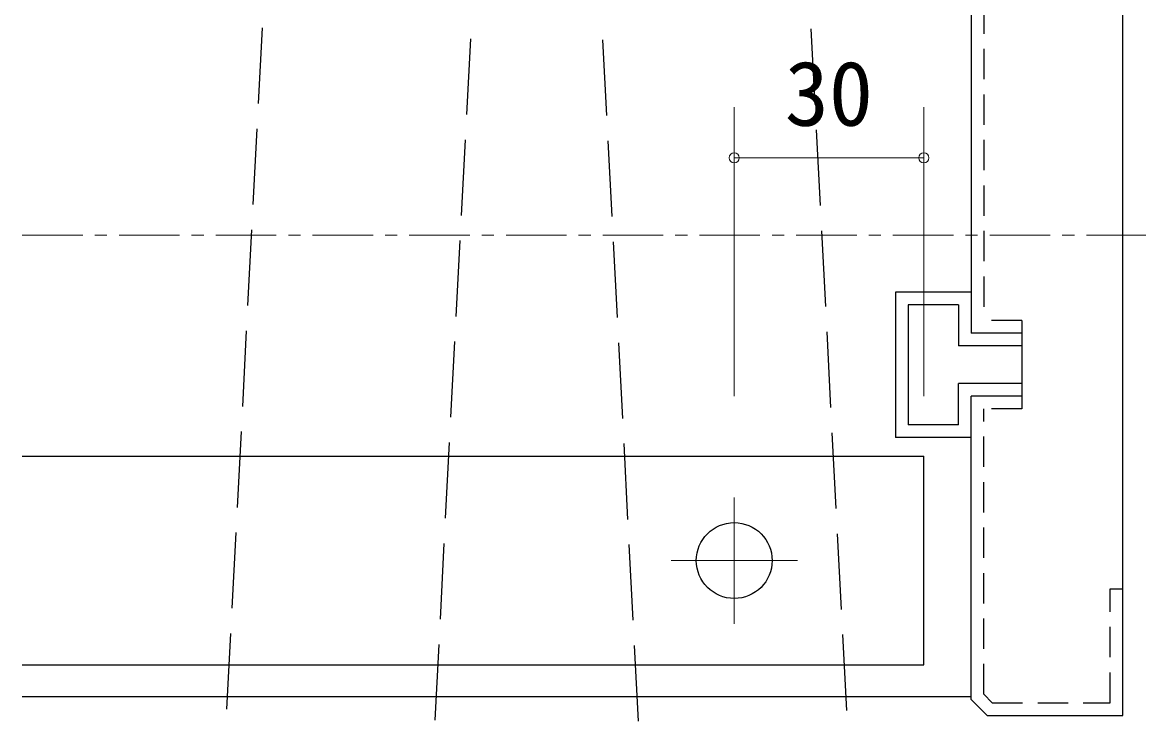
# Model space of a CAD drawing. Units: millimetres at full size; details may follow other scales. Extents: x -800 to 800, y -560 to 560.
# Drawn here: x -158.1 to 18.6, y -265.4 to -154.7 of the extents above; entities that cross this region are included whole.
import ezdxf
from ezdxf.enums import TextEntityAlignment as Align

# ---------------------------------------------------------------- set-up
doc = ezdxf.new("R2010")
doc.units = ezdxf.units.MM
doc.header["$LTSCALE"] = 4
doc.header["$PDMODE"] = 32
doc.header["$PDSIZE"] = 1.6
for name, pattern in [('CHAIN1', [8, 5, -1, 1, -1]), ('DASHED1', [1.8, 1.2, -0.6]), ('DASHED3', [4, 3, -1]), ('USER13', [3.826934, 2.391833, -0.478367, 0.478367, -0.478367])]:
    doc.linetypes.add(name, pattern=pattern)
doc.layers.add('2-0', color=4, linetype='Continuous', lineweight=9)
doc.styles.add('ＭＳ ゴシック', font='')
doc.styles.get('ＭＳ ゴシック').set_extended_font_data('MS Gothic')

msp = doc.modelspace()

# ---------------------------------------------------------------- linework, layer by layer
at = {"layer": '2-0', "color": 7, "linetype": 'DASHED3', "lineweight": 25}
for p, q in [((-115.917, -75.675), (-131.698, -376.808)), ((-37.482, -75.848), (-27.342, -269.332)), ((-82.962, -77.403), (-98.743, -378.535)), ((-70.437, -77.575), (-60.297, -271.06))]:
    msp.add_line(p, q, dxfattribs=at)
at = {"layer": '2-0', "color": 7, "lineweight": 25}
for p, q in [((16.087, -264.38), (16.087, -112.38)), ((-7.912, -114.878), (-7.912, -203.885)), ((-17.911, -199.383), (-17.911, -218.382)), ((-9.912, -199.383), (-17.911, -199.383)), ((-9.912, -199.383), (-9.912, -205.885)), ((0.09, -203.885), (-7.912, -203.885)), ((0.09, -203.885), (0.09, -213.88)), ((0.09, -205.885), (-9.912, -205.885)), ((-9.912, -218.382), (-9.912, -211.88)), ((0.09, -211.88), (-9.912, -211.88)), ((0.09, -213.88), (-7.912, -213.88)), ((-7.912, -261.882), (-7.912, -213.88)), ((-9.912, -218.382), (-17.911, -218.382)), ((-7.912, -220.382), (-19.911, -220.382)), ((-158.059, -223.382), (-15.411, -223.382)), ((-15.409, -256.384), (-15.409, -223.382)), ((-158.059, -256.384), (-15.411, -256.384)), ((-158.059, -261.384), (-7.912, -261.384)), ((-5.408, -264.38), (-7.91, -261.878)), ((-5.408, -264.38), (-7.91, -261.882)), ((-5.408, -264.38), (16.087, -264.38))]:
    msp.add_line(p, q, dxfattribs=at)
at = {"layer": '2-0', "color": 7, "linetype": 'DASHED1', "lineweight": 25}
for p, q in [((-5.912, -115.709), (-5.912, -201.885)), ((0.09, -201.885), (-5.912, -201.885)), ((0.09, -201.885), (0.09, -203.885)), ((0.09, -213.88), (0.09, -215.88)), ((0.09, -215.88), (-5.912, -215.88)), ((-5.912, -261.051), (-5.912, -215.88)), ((-4.58, -262.38), (-5.912, -261.051)), ((-4.58, -262.38), (14.087, -262.38))]:
    msp.add_line(p, q, dxfattribs=at)
at = {"layer": '2-0'}
for p, q in [((-45.408, -168.144), (-45.408, -213.88)), ((-15.409, -168.144), (-15.409, -213.88)), ((-45.408, -176.144), (-15.409, -176.144))]:
    msp.add_line(p, q, dxfattribs=at)
at = {"layer": '2-0', "linetype": 'USER13'}
msp.add_line((-158.059, -188.382), (21.087, -188.382), dxfattribs=at)
at = {"layer": '2-0', "linetype": 'CHAIN1'}
for p, q in [((-45.408, -229.883), (-45.408, -249.883)), ((-55.408, -239.883), (-35.408, -239.883))]:
    msp.add_line(p, q, dxfattribs=at)
at = {"layer": '2-0', "color": 7, "lineweight": 25}
msp.add_lwpolyline([(-7.912, -197.383), (-19.911, -197.383), (-19.911, -220.382)], dxfattribs=at)
at = {"layer": '2-0', "color": 7, "linetype": 'DASHED1', "lineweight": 25}
msp.add_lwpolyline([(14.087, -262.38), (14.087, -244.38), (16.087, -244.38)], dxfattribs=at)
at = {"layer": '2-0', "color": 7, "lineweight": 25}
msp.add_circle((-45.411, -239.879), 6.001, dxfattribs=at)
at = {"layer": '2-0'}
for p in [(-45.408, -176.144), (-15.409, -176.144)]:
    msp.add_point(p, dxfattribs=at)

# ---------------------------------------------------------------- texts
at = {"layer": '2-0', "color": 7, "style": 'ＭＳ ゴシック'}
msp.add_text('30', height=10.26, dxfattribs=at).set_placement((-37.409, -174.144), align=Align.BOTTOM_LEFT)

doc.saveas('drawing.dxf')
